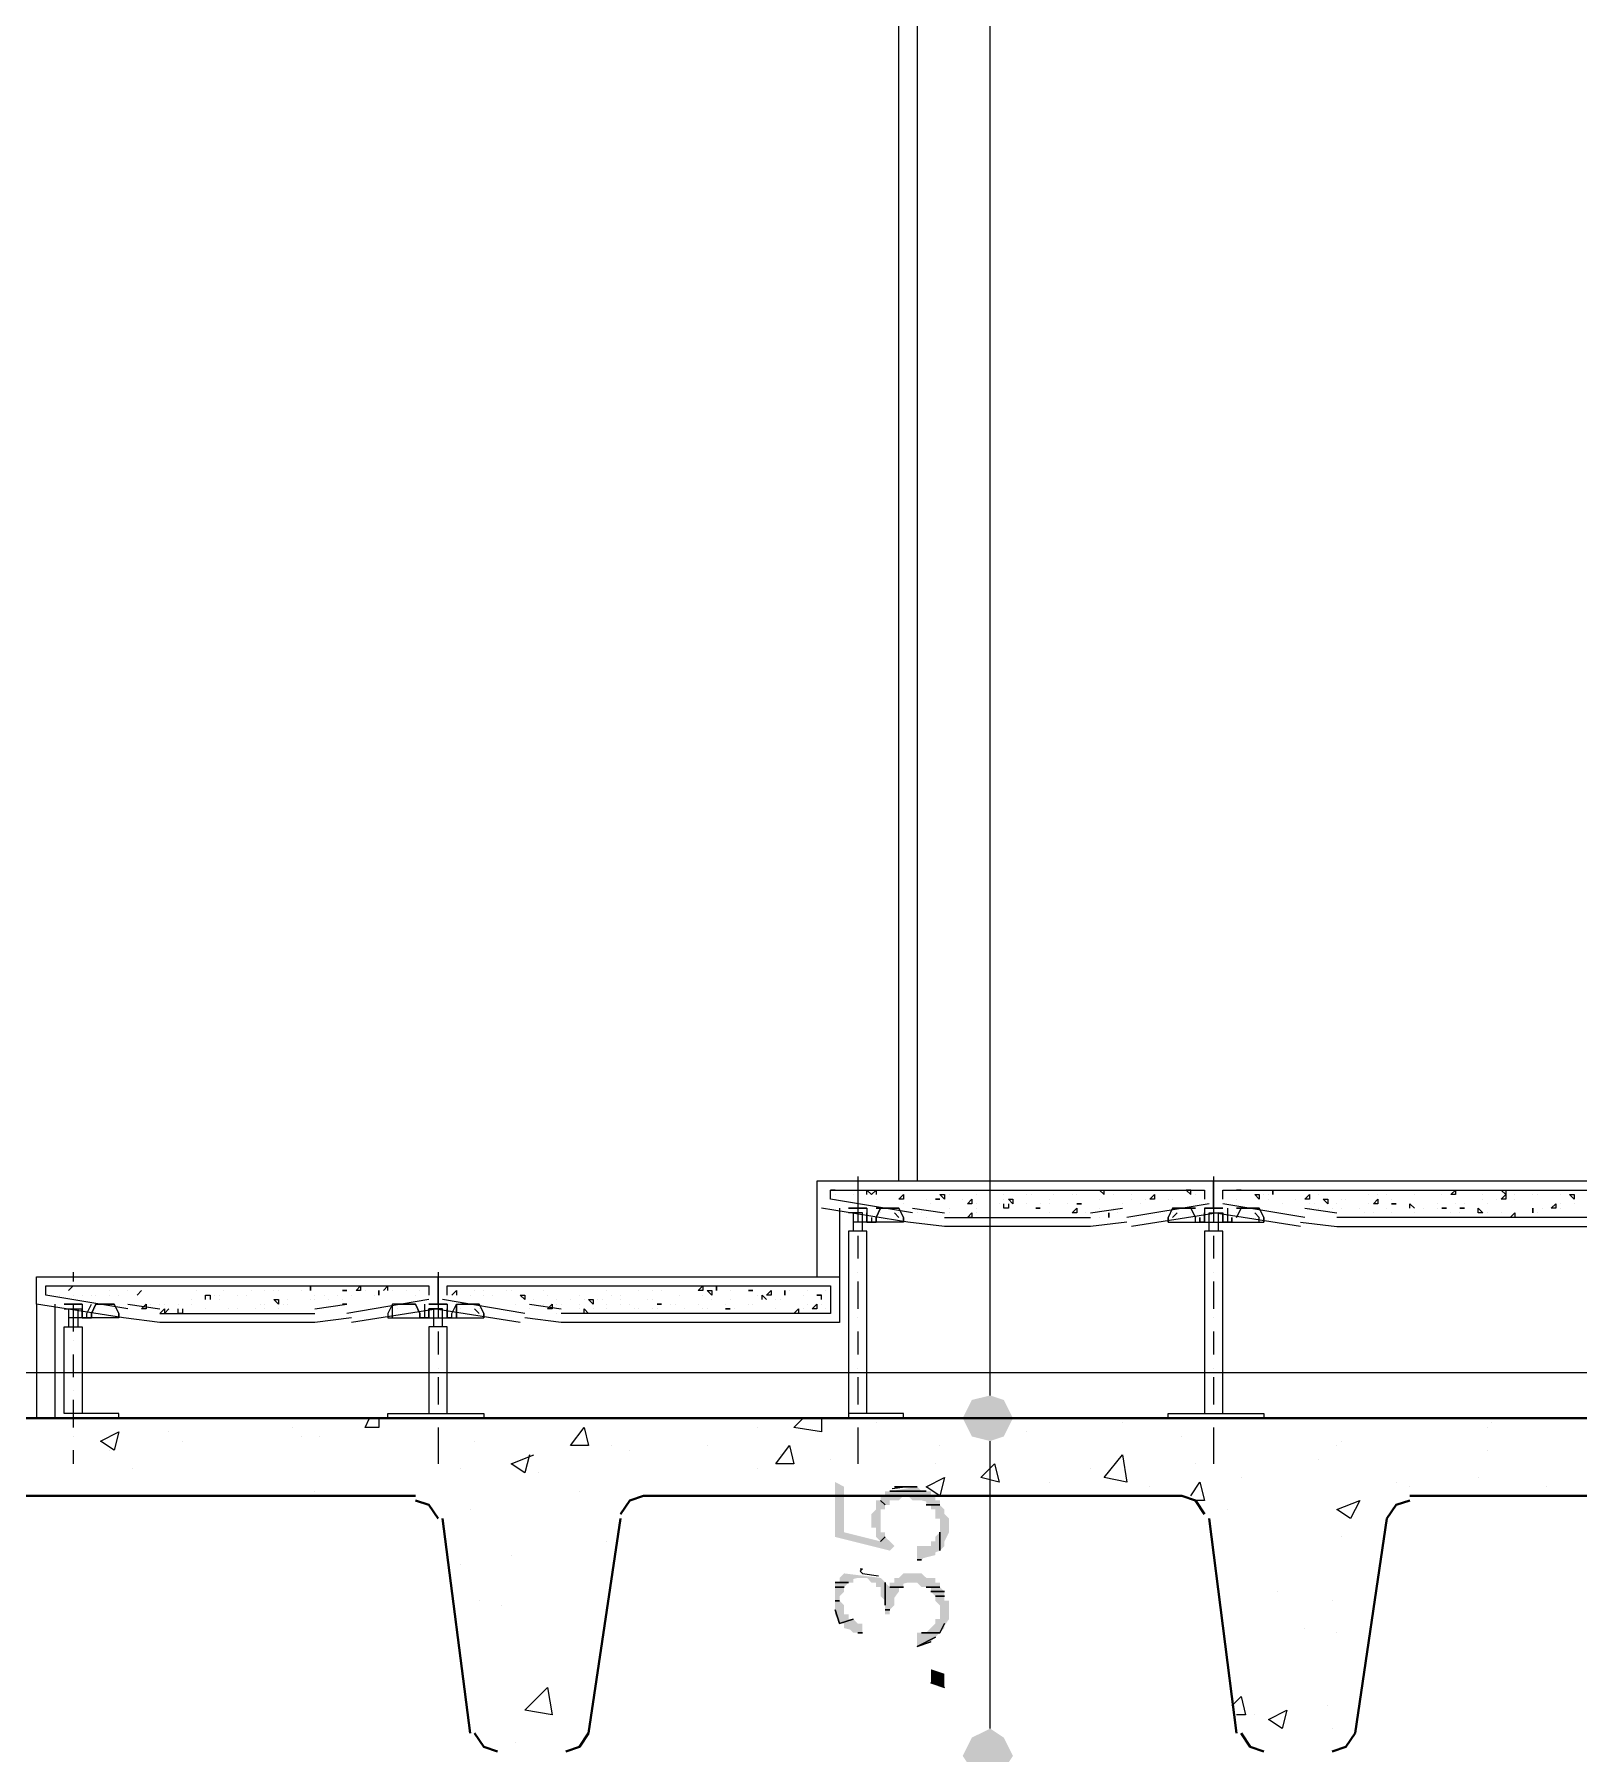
# Model space of a CAD drawing. Header units: millimetres. Extents: x 182 to 575, y -105 to 95.
# Drawn here: x 283.925 to 285.537, y 69.309 to 71.103 of the extents above; entities that cross this region are included whole.
import ezdxf

# ---------------------------------------------------------------- set-up
doc = ezdxf.new("R2010")
doc.units = ezdxf.units.MM
doc.header["$MEASUREMENT"] = 0
doc.layers.add('PDF_Geometry', color=7, linetype='Continuous')
doc.layers.add('PDF_Solid Fills', color=7, linetype='Continuous')

msp = doc.modelspace()

# ---------------------------------------------------------------- hatches: boundary and pattern name
at = {"layer": 'PDF_Solid Fills', "transparency": 33554559}
for points in [[(284.904, 69.6396), (284.9231, 69.6348), (284.9373, 69.6396), (284.9469, 69.6586), (284.9373, 69.6777), (284.9231, 69.6824), (284.904, 69.6777), (284.8945, 69.6586)], [(284.8564, 69.5717), (284.8564, 69.5681), (284.8612, 69.5681), (284.8612, 69.5634), (284.8659, 69.5634), (284.8659, 69.5539), (284.8707, 69.5539), (284.8707, 69.5396), (284.8659, 69.5348), (284.8659, 69.5301), (284.8612, 69.5301), (284.8612, 69.5253), (284.8469, 69.5253), (284.8469, 69.511), (284.8516, 69.511), (284.8532, 69.5126), (284.8659, 69.5158), (284.8659, 69.5186), (284.8707, 69.5205), (284.8754, 69.5253), (284.8754, 69.5301), (284.8802, 69.5396), (284.8802, 69.5539), (284.8754, 69.5586), (284.8754, 69.5634), (284.8707, 69.5681), (284.8707, 69.5729), (284.8659, 69.5729), (284.8659, 69.5777), (284.8612, 69.5777), (284.8612, 69.5824), (284.8516, 69.5824), (284.8469, 69.5872), (284.8183, 69.5824), (284.8135, 69.5824), (284.8135, 69.5777), (284.8088, 69.5777), (284.8088, 69.5729), (284.804, 69.5729), (284.804, 69.5634), (284.7992, 69.5586), (284.7992, 69.5443), (284.804, 69.5443), (284.804, 69.5348), (284.8088, 69.5301), (284.7707, 69.5396), (284.7707, 69.5872), (284.7612, 69.592), (284.7612, 69.5348), (284.8183, 69.5205), (284.8231, 69.5253), (284.8183, 69.5301), (284.8135, 69.5348), (284.8135, 69.5396), (284.8088, 69.5396), (284.8088, 69.5634), (284.8135, 69.5634), (284.8135, 69.5681), (284.8183, 69.5681), (284.8183, 69.5729), (284.8278, 69.5729), (284.8326, 69.5777), (284.8373, 69.5777), (284.8421, 69.5729), (284.8516, 69.5729)], [(284.7897, 69.4348), (284.7897, 69.4443), (284.785, 69.4443), (284.7802, 69.4491), (284.7754, 69.4491), (284.7754, 69.4539), (284.7707, 69.4539), (284.7707, 69.4634), (284.7659, 69.4682), (284.7659, 69.4729), (284.7707, 69.4777), (284.7707, 69.4824), (284.7754, 69.4872), (284.7802, 69.4872), (284.7802, 69.4908), (284.785, 69.492), (284.7945, 69.492), (284.7992, 69.4872), (284.804, 69.4872), (284.804, 69.4824), (284.8088, 69.4824), (284.8088, 69.4729), (284.8135, 69.4682), (284.8135, 69.4539), (284.8183, 69.4539), (284.8183, 69.4586), (284.8231, 69.4634), (284.8231, 69.4713), (284.8278, 69.4777), (284.8278, 69.4824), (284.8326, 69.4824), (284.8326, 69.486), (284.8373, 69.4872), (284.8469, 69.4872), (284.8516, 69.4824), (284.8612, 69.4824), (284.8612, 69.4777), (284.8659, 69.4729), (284.8659, 69.4682), (284.8707, 69.4634), (284.8707, 69.4491), (284.8659, 69.4491), (284.8659, 69.4443), (284.8612, 69.4396), (284.8564, 69.4348), (284.8469, 69.4348), (284.8469, 69.4205), (284.8612, 69.4253), (284.8754, 69.4396), (284.8754, 69.442), (284.8802, 69.4491), (284.8802, 69.4682), (284.8754, 69.4682), (284.8754, 69.4777), (284.8707, 69.4824), (284.8707, 69.4872), (284.8659, 69.4872), (284.8659, 69.492), (284.8564, 69.492), (284.8516, 69.4967), (284.8326, 69.4967), (284.8278, 69.492), (284.8231, 69.492), (284.8231, 69.4872), (284.8183, 69.4872), (284.8183, 69.4824), (284.8135, 69.4872), (284.8088, 69.492), (284.7707, 69.4967), (284.7659, 69.492), (284.7659, 69.4872), (284.7612, 69.4872), (284.7612, 69.4539), (284.7659, 69.4443), (284.7707, 69.4443), (284.7707, 69.4396), (284.777, 69.438), (284.7802, 69.4348)], [(284.8612, 69.3824), (284.8754, 69.3777), (284.8754, 69.392), (284.8612, 69.3967)], [(284.904, 69.292), (284.9231, 69.2824), (284.9373, 69.292), (284.9469, 69.3062), (284.9373, 69.3253), (284.9231, 69.3348), (284.904, 69.3253), (284.8945, 69.3062)]]:
    msp.add_hatch(color=256, dxfattribs=at).paths.add_polyline_path(points)
h = msp.add_hatch(color=256, dxfattribs=at)
h.paths.add_polyline_path([(284.7992, 69.5586), (284.7992, 69.5491), (284.7992, 69.5586)], flags=0)
h.paths.add_polyline_path([(284.804, 69.5681), (284.804, 69.5396), (284.804, 69.5681)], flags=0)
h.paths.add_polyline_path([(284.804, 69.5348), (284.804, 69.5729), (284.804, 69.5348)], flags=0)

# ---------------------------------------------------------------- linework, layer by layer
at = {"layer": 'PDF_Geometry', "lineweight": 13}
for points in [[(284.9231, 69.6824), (284.9231, 69.7062), (284.9231, 73.3062), (284.9231, 73.3348)], [(284.785, 69.911), (284.785, 69.8729)], [(285.1564, 69.911), (285.1564, 69.8729)], [(284.7564, 69.892), (284.7564, 69.892)], [(284.7612, 69.8967), (284.7612, 69.8967)], [(284.7612, 69.892), (284.7612, 69.892)], [(284.7612, 69.8872), (284.7612, 69.8872)], [(284.7802, 69.892), (284.7802, 69.892)], [(284.7802, 69.892), (284.7802, 69.892)], [(284.7897, 69.8967), (284.7897, 69.8967)], [(284.7945, 69.892), (284.7945, 69.8967), (284.7992, 69.892), (284.804, 69.8967), (284.804, 69.892)], [(284.7945, 69.892), (284.7945, 69.892)], [(284.7992, 69.892), (284.7992, 69.892)], [(284.804, 69.8967), (284.804, 69.8967)], [(284.804, 69.8872), (284.804, 69.8872)], [(284.8135, 69.8967), (284.8135, 69.8967)], [(284.8231, 69.8967), (284.8231, 69.8967)], [(284.8326, 69.892), (284.8326, 69.892)], [(284.8564, 69.8872), (284.8564, 69.8872)], [(284.8612, 69.8967), (284.8612, 69.8967)], [(284.8659, 69.8872), (284.8659, 69.8872)], [(284.8754, 69.8872), (284.8754, 69.8872)], [(284.8802, 69.8967), (284.8802, 69.8967)], [(284.8802, 69.892), (284.8802, 69.892)], [(284.8945, 69.8872), (284.8945, 69.8872)], [(284.9088, 69.8967), (284.9088, 69.8967)], [(284.9088, 69.892), (284.9088, 69.892)], [(284.9231, 69.892), (284.9231, 69.892)], [(284.9326, 69.8967), (284.9326, 69.8967)], [(284.9373, 69.8967), (284.9373, 69.8967)], [(284.9373, 69.892), (284.9373, 69.892)], [(284.9373, 69.8872), (284.9373, 69.8872)], [(284.9564, 69.8967), (284.9564, 69.8967)], [(284.9612, 69.892), (284.9612, 69.892)], [(284.9659, 69.892), (284.9659, 69.892)], [(284.985, 69.8872), (284.985, 69.8872)], [(284.9897, 69.892), (284.9897, 69.892)], [(284.9945, 69.8967), (284.9945, 69.8967)], [(285.0088, 69.892), (285.0088, 69.892)], [(285.0135, 69.892), (285.0135, 69.892)], [(285.0373, 69.8967), (285.0373, 69.8967)], [(285.0373, 69.8967), (285.0421, 69.892), (285.0421, 69.8967)], [(285.0373, 69.8967), (285.0373, 69.8967)], [(285.0373, 69.8872), (285.0373, 69.8872)], [(285.0421, 69.892), (285.0421, 69.892)], [(285.0516, 69.892), (285.0516, 69.892)], [(285.0564, 69.8967), (285.0612, 69.8967)], [(285.0612, 69.8967), (285.0612, 69.8967)], [(285.0707, 69.892), (285.0707, 69.892)], [(285.0707, 69.8872), (285.0707, 69.8872)], [(285.085, 69.8872), (285.085, 69.8872)], [(285.0945, 69.8872), (285.0945, 69.8872)], [(285.0993, 69.8967), (285.0993, 69.8967)], [(285.1088, 69.8872), (285.1088, 69.8872)], [(285.1135, 69.8872), (285.1135, 69.8872)], [(285.1373, 69.892), (285.1373, 69.892)], [(285.1373, 69.892), (285.1373, 69.892)], [(285.1469, 69.8967), (285.1469, 69.8967)], [(285.1802, 69.8872), (285.1802, 69.8872)], [(285.185, 69.8967), (285.185, 69.8967)], [(285.2088, 69.892), (285.2088, 69.892)], [(285.2135, 69.892), (285.2135, 69.892)], [(285.2135, 69.8872), (285.2135, 69.8872)], [(285.2183, 69.892), (285.2183, 69.892)], [(285.2278, 69.8967), (285.2278, 69.8967)], [(285.2373, 69.8967), (285.2373, 69.8967)], [(285.2421, 69.8967), (285.2421, 69.8967)], [(285.2421, 69.8872), (285.2421, 69.8872)], [(285.2659, 69.892), (285.2659, 69.892)], [(285.2897, 69.8967), (285.2897, 69.8967)], [(285.2897, 69.8872), (285.2897, 69.8872)], [(285.2897, 69.8872), (285.2897, 69.8872)], [(285.2897, 69.8872), (285.2897, 69.8872)], [(285.2945, 69.8872), (285.2945, 69.8872)], [(285.3183, 69.892), (285.3183, 69.892)], [(285.3278, 69.8967), (285.3278, 69.8967)], [(285.3278, 69.892), (285.3278, 69.892)], [(285.3373, 69.892), (285.3373, 69.892)], [(285.3421, 69.8872), (285.3421, 69.8872)], [(285.3469, 69.8967), (285.3469, 69.8967)], [(285.3564, 69.8967), (285.3564, 69.8967)], [(285.3564, 69.8967), (285.3564, 69.8967)], [(285.3659, 69.892), (285.3659, 69.892)], [(285.385, 69.8967), (285.3897, 69.8967)], [(285.385, 69.8967), (285.385, 69.8967)], [(285.3897, 69.8967), (285.3897, 69.8967)], [(285.3945, 69.892), (285.3945, 69.892)], [(285.4088, 69.892), (285.4088, 69.892)], [(285.4183, 69.8967), (285.4183, 69.8967)], [(285.4373, 69.892), (285.4373, 69.892)], [(285.4373, 69.8872), (285.4373, 69.8872)], [(285.4516, 69.8872), (285.4516, 69.8872)], [(285.4612, 69.892), (285.4612, 69.892)], [(285.4612, 69.8872), (285.4612, 69.8872)], [(285.4707, 69.892), (285.4707, 69.892)], [(285.4707, 69.8872), (285.4707, 69.8872)], [(285.4802, 69.8967), (285.4802, 69.8967)], [(285.4897, 69.892), (285.4897, 69.892)], [(285.4897, 69.892), (285.4897, 69.892)], [(285.4945, 69.892), (285.4945, 69.892)], [(285.504, 69.8967), (285.504, 69.8967)], [(285.504, 69.8967), (285.504, 69.8967)], [(285.5135, 69.8967), (285.5135, 69.8967)], [(285.5183, 69.8967), (285.5183, 69.8967)], [(285.5183, 69.8967), (285.5183, 69.8967)], [(285.5183, 69.892), (285.5183, 69.892)], [(285.5326, 69.8967), (285.5326, 69.8967)], [(284.8278, 69.8777), (284.8278, 69.8777)], [(284.8326, 69.8824), (284.8326, 69.8824)], [(284.8469, 69.8729), (284.8469, 69.8729)], [(284.8516, 69.8729), (284.8516, 69.8729)], [(284.8564, 69.8682), (284.8564, 69.8682)], [(284.8612, 69.8824), (284.8612, 69.8824)], [(284.8707, 69.8729), (284.8707, 69.8729)], [(284.8802, 69.8777), (284.8802, 69.8777)], [(284.8802, 69.8729), (284.8802, 69.8729)], [(284.8993, 69.8682), (284.8993, 69.8682)], [(284.9088, 69.8824), (284.9088, 69.8824)], [(284.9088, 69.8777), (284.9088, 69.8777)], [(284.9088, 69.8729), (284.9088, 69.8729)], [(284.9231, 69.8729), (284.9231, 69.8729)], [(284.9231, 69.8682), (284.9231, 69.8682)], [(284.9326, 69.8824), (284.9326, 69.8824)], [(284.9421, 69.8824), (284.9421, 69.8777), (284.9373, 69.8777), (284.9373, 69.8824)], [(284.9421, 69.8777), (284.9421, 69.8777)], [(284.9612, 69.8824), (284.9612, 69.8824)], [(284.9754, 69.8824), (284.9754, 69.8824)], [(284.9754, 69.8777), (284.9754, 69.8777)], [(284.985, 69.8824), (284.985, 69.8824)], [(284.985, 69.8729), (284.985, 69.8729)], [(284.9945, 69.8682), (284.9945, 69.8682)], [(285.004, 69.8824), (285.004, 69.8824)], [(285.0088, 69.8729), (285.0088, 69.8729)], [(285.0183, 69.8824), (285.0183, 69.8824)], [(285.0231, 69.8729), (285.0231, 69.8729)], [(285.0231, 69.8682), (285.0231, 69.8682)], [(285.0373, 69.8777), (285.0373, 69.8777)], [(285.0373, 69.8682), (285.0373, 69.8682)], [(285.0469, 69.8682), (285.0469, 69.8682)], [(285.0516, 69.8777), (285.0516, 69.8777)], [(285.0564, 69.8729), (285.0564, 69.8729)], [(285.0612, 69.8824), (285.0612, 69.8824)], [(285.0802, 69.8824), (285.0802, 69.8824)], [(285.2278, 69.8824), (285.2278, 69.8824)], [(285.2564, 69.8824), (285.2564, 69.8824)], [(285.2564, 69.8777), (285.2564, 69.8777)], [(285.2612, 69.8824), (285.2612, 69.8824)], [(285.2659, 69.8777), (285.2659, 69.8777)], [(285.2754, 69.8824), (285.2754, 69.8824)], [(285.2802, 69.8777), (285.2802, 69.8777)], [(285.285, 69.8824), (285.285, 69.8824)], [(285.2897, 69.8777), (285.2897, 69.8777)], [(285.3088, 69.8777), (285.3088, 69.8777)], [(285.3135, 69.8729), (285.3135, 69.8729)], [(285.3183, 69.8824), (285.3183, 69.8824)], [(285.3231, 69.8729), (285.3231, 69.8729)], [(285.3373, 69.8777), (285.3373, 69.8777)], [(285.3421, 69.8729), (285.3421, 69.8729)], [(285.3421, 69.8682), (285.3421, 69.8682)], [(285.3469, 69.8824), (285.3469, 69.8824)], [(285.3612, 69.8777), (285.3612, 69.8824), (285.3659, 69.8777)], [(285.3612, 69.8777), (285.3612, 69.8777)], [(285.3612, 69.8777), (285.3612, 69.8777)], [(285.3659, 69.8729), (285.3659, 69.8729)], [(285.3707, 69.8682), (285.3707, 69.8682)], [(285.3754, 69.8777), (285.3754, 69.8777)], [(285.3897, 69.8824), (285.3897, 69.8824)], [(285.3897, 69.8777), (285.3897, 69.8777)], [(285.3945, 69.8777), (285.3945, 69.8777)], [(285.3993, 69.8777), (285.3993, 69.8777)], [(285.404, 69.8729), (285.404, 69.8729)], [(285.4088, 69.8824), (285.4088, 69.8824)], [(285.4135, 69.8729), (285.4135, 69.8729)], [(285.4183, 69.8824), (285.4183, 69.8824)], [(285.4183, 69.8777), (285.4183, 69.8777)], [(285.4326, 69.8777), (285.4326, 69.8777)], [(285.4373, 69.8682), (285.4373, 69.8682)], [(285.4421, 69.8824), (285.4421, 69.8824)], [(285.4421, 69.8729), (285.4421, 69.8729)], [(285.4421, 69.8682), (285.4421, 69.8682)], [(285.4564, 69.8729), (285.4564, 69.8729)], [(285.4707, 69.8729), (285.4707, 69.8729)], [(285.4707, 69.8729), (285.4707, 69.8729)], [(285.4707, 69.8729), (285.4707, 69.8729)], [(285.4897, 69.8777), (285.4897, 69.8777)], [(285.4897, 69.8729), (285.4897, 69.8729)], [(285.4945, 69.8729), (285.4945, 69.8729)], [(285.4945, 69.8729), (285.4945, 69.8729)], [(285.4993, 69.8777), (285.4993, 69.8777)], [(285.4993, 69.8777), (285.4993, 69.8777)], [(285.504, 69.8682), (285.504, 69.8682)], [(285.5088, 69.8682), (285.5088, 69.8682)], [(285.5183, 69.8824), (285.5183, 69.8824)], [(285.5183, 69.8777), (285.5183, 69.8777)], [(285.5231, 69.8682), (285.5231, 69.8682)], [(285.5326, 69.8824), (285.5326, 69.8824)], [(284.785, 69.8634), (284.785, 69.8634)], [(284.785, 69.8491), (284.785, 69.8253)], [(285.1564, 69.8634), (285.1564, 69.8634)], [(285.1564, 69.8491), (285.1564, 69.8253)], [(283.9612, 69.7967), (283.9612, 69.7967)], [(283.9659, 69.811), (283.9659, 69.8015)], [(284.0135, 69.7967), (284.0135, 69.7967)], [(284.0326, 69.7967), (284.0326, 69.7967)], [(284.0421, 69.7967), (284.0421, 69.7967)], [(284.0564, 69.7967), (284.0564, 69.7967)], [(284.0612, 69.7967), (284.0612, 69.7967)], [(284.0659, 69.7967), (284.0659, 69.7967)], [(284.0707, 69.7967), (284.0707, 69.7967)], [(284.1659, 69.7967), (284.1659, 69.7967)], [(284.1754, 69.7967), (284.1754, 69.7967)], [(284.1754, 69.7967), (284.1802, 69.7967)], [(284.1802, 69.7967), (284.1802, 69.7967)], [(284.1897, 69.7967), (284.1897, 69.7967)], [(284.1945, 69.7967), (284.1945, 69.7967)], [(284.1993, 69.7967), (284.1993, 69.7967)], [(284.2088, 69.7967), (284.2088, 69.7967)], [(284.2135, 69.7967), (284.2135, 69.7967)], [(284.2183, 69.7967), (284.2183, 69.7967)], [(284.2183, 69.7967), (284.2183, 69.7967)], [(284.2183, 69.7967), (284.2231, 69.7967)], [(284.2183, 69.7967), (284.2183, 69.7967)], [(284.2754, 69.7967), (284.2754, 69.7967)], [(284.2945, 69.792), (284.2945, 69.7967), (284.2897, 69.792)], [(284.3183, 69.7967), (284.3183, 69.7967)], [(284.3469, 69.811), (284.3469, 69.7729)], [(284.4135, 69.7967), (284.4135, 69.7967)], [(284.4469, 69.7967), (284.4469, 69.7967)], [(284.4707, 69.7967), (284.4707, 69.7967)], [(284.5469, 69.7967), (284.5469, 69.7967)], [(284.5469, 69.7967), (284.5516, 69.7967)], [(284.5469, 69.7967), (284.5469, 69.7967)], [(284.5516, 69.7967), (284.5516, 69.7967)], [(284.5802, 69.7967), (284.5802, 69.7967)], [(284.5802, 69.7967), (284.5802, 69.7967)], [(284.5993, 69.7967), (284.5993, 69.7967)], [(284.5993, 69.7967), (284.604, 69.7967)], [(284.5993, 69.7967), (284.5993, 69.7967)], [(284.604, 69.7967), (284.604, 69.7967)], [(284.6373, 69.7967), (284.6373, 69.7967)], [(284.6564, 69.7967), (284.6564, 69.7967)], [(284.6754, 69.7967), (284.6754, 69.7967)], [(284.7469, 69.7967), (284.7469, 69.7967)], [(284.785, 69.811), (284.785, 69.811)], [(284.785, 69.8015), (284.785, 69.7729)], [(285.1564, 69.811), (285.1564, 69.811)], [(285.1564, 69.8015), (285.1564, 69.7729)], [(283.9516, 69.7872), (283.9516, 69.7872)], [(283.9516, 69.7872), (283.9516, 69.7872)], [(283.9659, 69.7872), (283.9659, 69.7872)], [(283.9659, 69.7777), (283.9659, 69.7491)], [(283.9754, 69.7872), (283.9754, 69.7872)], [(283.985, 69.7872), (283.985, 69.7872)], [(283.9897, 69.7872), (283.9897, 69.7872)], [(284.004, 69.792), (284.004, 69.792)], [(284.004, 69.7872), (284.004, 69.7872)], [(284.004, 69.7777), (284.004, 69.7777)], [(284.0088, 69.7777), (284.0088, 69.7777)], [(284.0135, 69.7872), (284.0135, 69.7872)], [(284.0231, 69.792), (284.0231, 69.792)], [(284.0231, 69.7777), (284.0231, 69.7777)], [(284.0326, 69.7872), (284.0326, 69.7872)], [(284.0373, 69.792), (284.0373, 69.792)], [(284.0421, 69.7777), (284.0421, 69.7777)], [(284.0469, 69.7777), (284.0469, 69.7777)], [(284.0564, 69.7777), (284.0564, 69.7777)], [(284.0612, 69.7777), (284.0612, 69.7777)], [(284.0754, 69.7777), (284.0754, 69.7777)], [(284.0754, 69.7777), (284.0754, 69.7777)], [(284.0897, 69.7824), (284.0897, 69.7824)], [(284.0897, 69.7777), (284.0897, 69.7777)], [(284.0945, 69.792), (284.0945, 69.792)], [(284.104, 69.7824), (284.104, 69.7872), (284.1088, 69.7872), (284.1088, 69.7824)], [(284.104, 69.7824), (284.104, 69.7824)], [(284.1135, 69.7872), (284.1135, 69.7872)], [(284.1183, 69.7872), (284.1183, 69.7872)], [(284.1183, 69.7824), (284.1183, 69.7824)], [(284.1231, 69.792), (284.1231, 69.792)], [(284.1373, 69.7872), (284.1373, 69.7872)], [(284.1373, 69.7872), (284.1373, 69.7872)], [(284.1469, 69.7872), (284.1469, 69.7872)], [(284.1516, 69.792), (284.1516, 69.792)], [(284.1612, 69.7777), (284.1612, 69.7777)], [(284.1659, 69.792), (284.1659, 69.792)], [(284.1659, 69.792), (284.1659, 69.792)], [(284.1659, 69.7777), (284.1659, 69.7777)], [(284.1754, 69.792), (284.1754, 69.792)], [(284.1754, 69.792), (284.1754, 69.792)], [(284.1802, 69.792), (284.1802, 69.792)], [(284.185, 69.7777), (284.185, 69.7777)], [(284.1897, 69.7824), (284.1897, 69.7824)], [(284.1897, 69.7777), (284.1897, 69.7777)], [(284.204, 69.792), (284.204, 69.792)], [(284.2135, 69.7824), (284.2135, 69.7824)], [(284.2183, 69.7872), (284.2183, 69.7872)], [(284.2183, 69.7824), (284.2183, 69.7824)], [(284.2278, 69.7872), (284.2278, 69.7872)], [(284.2326, 69.7824), (284.2326, 69.7824)], [(284.2421, 69.7872), (284.2421, 69.7872)], [(284.2469, 69.792), (284.2469, 69.792)], [(284.2469, 69.792), (284.2469, 69.792)], [(284.2469, 69.7824), (284.2469, 69.7824)], [(284.2516, 69.792), (284.2516, 69.792)], [(284.2516, 69.7777), (284.2516, 69.7777)], [(284.2564, 69.7872), (284.2564, 69.7872)], [(284.2659, 69.792), (284.2659, 69.792)], [(284.2707, 69.792), (284.2707, 69.792)], [(284.2802, 69.7872), (284.2802, 69.7872)], [(284.285, 69.7872), (284.285, 69.7872)], [(284.285, 69.7872), (284.285, 69.7872)], [(284.2945, 69.792), (284.2945, 69.792)], [(284.2945, 69.792), (284.2945, 69.792)], [(284.2992, 69.792), (284.2992, 69.792)], [(284.3135, 69.792), (284.3135, 69.792)], [(284.3231, 69.7872), (284.3231, 69.7872)], [(284.3231, 69.7872), (284.3231, 69.7872)], [(284.3278, 69.792), (284.3278, 69.792)], [(284.3612, 69.7872), (284.3659, 69.792), (284.3659, 69.7872)], [(284.3612, 69.7872), (284.3612, 69.7872)], [(284.3802, 69.7872), (284.3802, 69.7872)], [(284.385, 69.792), (284.385, 69.792)], [(284.3945, 69.792), (284.3945, 69.792)], [(284.3945, 69.7872), (284.3945, 69.7872)], [(284.404, 69.7872), (284.404, 69.7872)], [(284.404, 69.7872), (284.404, 69.7872)], [(284.4183, 69.792), (284.4183, 69.792)], [(284.4231, 69.792), (284.4231, 69.792)], [(284.4278, 69.7777), (284.4278, 69.7777)], [(284.4278, 69.7777), (284.4278, 69.7777)], [(284.4326, 69.7872), (284.4326, 69.7872)], [(284.4421, 69.7777), (284.4421, 69.7777)], [(284.4469, 69.7824), (284.4469, 69.7824)], [(284.4564, 69.792), (284.4564, 69.792)], [(284.4564, 69.7777), (284.4564, 69.7777)], [(284.4612, 69.7872), (284.4612, 69.7872)], [(284.4707, 69.7824), (284.4707, 69.7824)], [(284.4707, 69.7777), (284.4707, 69.7777)], [(284.4707, 69.7777), (284.4707, 69.7777)], [(284.4754, 69.7777), (284.4754, 69.7777)], [(284.485, 69.7824), (284.485, 69.7824)], [(284.4945, 69.7872), (284.4945, 69.7872)], [(284.4945, 69.7777), (284.4945, 69.7777)], [(284.4993, 69.7824), (284.4993, 69.7824)], [(284.5088, 69.7824), (284.5088, 69.7824)], [(284.5135, 69.7824), (284.5135, 69.7824)], [(284.5183, 69.7824), (284.5183, 69.7824)], [(284.5231, 69.792), (284.5231, 69.792)], [(284.5231, 69.7777), (284.5231, 69.7777)], [(284.5278, 69.7872), (284.5278, 69.7872)], [(284.5373, 69.7872), (284.5373, 69.7872)], [(284.5373, 69.7824), (284.5373, 69.7824)], [(284.5373, 69.7777), (284.5373, 69.7777)], [(284.5469, 69.7777), (284.5469, 69.7777)], [(284.5564, 69.792), (284.5564, 69.792)], [(284.5659, 69.7824), (284.5659, 69.7824)], [(284.5707, 69.792), (284.5707, 69.792)], [(284.5707, 69.7824), (284.5707, 69.7824)], [(284.5707, 69.7824), (284.5707, 69.7824)], [(284.5802, 69.792), (284.5802, 69.792)], [(284.5802, 69.7777), (284.5802, 69.7777)], [(284.5897, 69.7777), (284.5897, 69.7777)], [(284.5945, 69.7777), (284.5945, 69.7777)], [(284.5993, 69.7872), (284.5993, 69.7872)], [(284.5993, 69.7872), (284.5993, 69.7872)], [(284.6183, 69.7777), (284.6183, 69.7777)], [(284.6183, 69.7777), (284.6183, 69.7777)], [(284.6231, 69.7872), (284.6231, 69.7872)], [(284.6278, 69.792), (284.6278, 69.792)], [(284.6326, 69.7824), (284.6326, 69.7824)], [(284.6469, 69.7777), (284.6469, 69.7777)], [(284.6469, 69.7777), (284.6469, 69.7777)], [(284.6516, 69.792), (284.6516, 69.792)], [(284.6516, 69.7824), (284.6516, 69.7824)], [(284.6707, 69.7777), (284.6707, 69.7777)], [(284.6754, 69.792), (284.6754, 69.792)], [(284.6754, 69.7777), (284.6754, 69.7777)], [(284.6754, 69.7777), (284.6754, 69.7777)], [(284.6802, 69.7872), (284.6802, 69.7872)], [(284.685, 69.7824), (284.685, 69.7872), (284.6897, 69.7824)], [(284.685, 69.7824), (284.685, 69.7824)], [(284.6945, 69.7872), (284.6945, 69.7872)], [(284.6993, 69.7824), (284.6993, 69.7824)], [(284.704, 69.7824), (284.704, 69.7824)], [(284.7088, 69.7872), (284.7088, 69.7872)], [(284.7135, 69.792), (284.7135, 69.792)], [(284.7278, 69.7872), (284.7278, 69.7872)], [(284.7326, 69.792), (284.7326, 69.792)], [(284.7326, 69.7777), (284.7326, 69.7777)], [(284.7469, 69.7824), (284.7469, 69.7872)], [(284.7469, 69.7777), (284.7469, 69.7777)], [(284.7516, 69.792), (284.7516, 69.792)], [(284.0373, 69.7729), (284.0373, 69.7729)], [(284.0564, 69.7681), (284.0612, 69.7729), (284.0612, 69.7681), (284.0659, 69.7729)], [(284.0612, 69.7729), (284.0612, 69.7729)], [(284.0612, 69.7681), (284.0612, 69.7681)], [(284.0659, 69.7681), (284.0659, 69.7681)], [(284.0802, 69.7729), (284.0802, 69.7681), (284.0754, 69.7681), (284.0754, 69.7729)], [(284.104, 69.7729), (284.104, 69.7729)], [(284.1135, 69.7681), (284.1135, 69.7681)], [(284.1135, 69.7681), (284.1135, 69.7681)], [(284.1135, 69.7681), (284.1135, 69.7681)], [(284.1231, 69.7681), (284.1231, 69.7681)], [(284.1278, 69.7729), (284.1278, 69.7729)], [(284.1326, 69.7681), (284.1326, 69.7681)], [(284.1373, 69.7729), (284.1373, 69.7729)], [(284.1564, 69.7729), (284.1564, 69.7729)], [(284.1564, 69.7729), (284.1564, 69.7729)], [(284.1659, 69.7729), (284.1659, 69.7729)], [(284.1802, 69.7729), (284.1802, 69.7729)], [(284.2088, 69.7681), (284.2088, 69.7681)], [(284.3469, 69.7634), (284.3469, 69.7634)], [(284.4421, 69.7729), (284.4421, 69.7729)], [(284.4707, 69.7681), (284.4707, 69.7681)], [(284.4945, 69.7729), (284.4945, 69.7729)], [(284.5088, 69.7729), (284.5088, 69.7729)], [(284.5231, 69.7729), (284.5231, 69.7729)], [(284.5373, 69.7681), (284.5373, 69.7681)], [(284.5373, 69.7681), (284.5373, 69.7681)], [(284.5516, 69.7729), (284.5516, 69.7729)], [(284.5564, 69.7729), (284.5564, 69.7729)], [(284.5707, 69.7729), (284.5707, 69.7729)], [(284.5754, 69.7729), (284.5754, 69.7729)], [(284.5993, 69.7681), (284.5993, 69.7681)], [(284.604, 69.7729), (284.604, 69.7729)], [(284.6183, 69.7681), (284.6183, 69.7681)], [(284.6231, 69.7729), (284.6231, 69.7729)], [(284.6278, 69.7729), (284.6278, 69.7729)], [(284.6469, 69.7729), (284.6469, 69.7729)], [(284.6516, 69.7729), (284.6516, 69.7729)], [(284.6564, 69.7729), (284.6564, 69.7729)], [(284.6707, 69.7681), (284.6707, 69.7681)], [(284.6802, 69.7681), (284.6802, 69.7681)], [(284.685, 69.7681), (284.685, 69.7681)], [(284.6993, 69.7729), (284.6993, 69.7729)], [(284.6993, 69.7729), (284.6993, 69.7729)], [(284.7088, 69.7681), (284.7088, 69.7681)], [(284.7231, 69.7681), (284.7231, 69.7681)], [(284.7278, 69.7729), (284.7278, 69.7729)], [(284.7516, 69.7729), (284.7516, 69.7729)], [(284.7516, 69.7729), (284.7516, 69.7729)], [(284.785, 69.7634), (284.785, 69.7634)], [(285.1564, 69.7634), (285.1564, 69.7634)], [(284.3469, 69.7491), (284.3469, 69.7253)], [(284.785, 69.7491), (284.785, 69.7253)], [(285.1564, 69.7491), (285.1564, 69.7253)], [(283.9659, 69.7396), (283.9659, 69.7396)], [(283.9659, 69.7253), (283.9659, 69.7015)], [(280.2993, 69.7062), (299.304, 69.7062)], [(284.0469, 69.7062), (284.2992, 69.7062)], [(284.3469, 69.711), (284.3469, 69.711)], [(284.4231, 69.7062), (284.6707, 69.7062)], [(284.785, 69.711), (284.785, 69.711)], [(284.7992, 69.7062), (285.0469, 69.7062)], [(285.1564, 69.711), (285.1564, 69.711)], [(285.1707, 69.7062), (285.4231, 69.7062)], [(283.9659, 69.6872), (283.9659, 69.6872)], [(284.3469, 69.7015), (284.3469, 69.6729)], [(284.785, 69.7015), (284.785, 69.6729)], [(285.1564, 69.7015), (285.1564, 69.6729)], [(283.9659, 69.6777), (283.9659, 69.6491)], [(284.3469, 69.6634), (284.3469, 69.6634)], [(284.785, 69.6634), (284.785, 69.6634)], [(285.1564, 69.6634), (285.1564, 69.6634)], [(283.9659, 69.6396), (283.9659, 69.6396)], [(284.3469, 69.6491), (284.3469, 69.611)], [(284.785, 69.6491), (284.785, 69.611)], [(284.9231, 69.3348), (284.9231, 69.3586), (284.9231, 69.6062), (284.9231, 69.6348)], [(285.1564, 69.6491), (285.1564, 69.611)], [(283.9659, 69.6253), (283.9659, 69.611)], [(284.8564, 69.5824), (284.8183, 69.5824), (284.8564, 69.5824)], [(284.835, 69.5872), (284.8326, 69.5872), (284.8373, 69.5872), (284.8207, 69.5848)], [(284.8469, 69.5872), (284.8231, 69.5872), (284.8469, 69.5872)], [(284.8278, 69.5872), (284.8421, 69.5872), (284.8278, 69.5872)], [(284.8088, 69.5777), (284.8659, 69.5777), (284.8088, 69.5777)], [(284.8135, 69.5681), (284.8088, 69.5729), (284.8135, 69.5681)], [(284.8707, 69.5681), (284.8564, 69.5681), (284.8707, 69.5681)], [(284.7873, 69.5015), (284.7897, 69.5015), (284.7897, 69.5015), (284.7873, 69.4991), (284.7897, 69.4967), (284.8064, 69.4943)], [(284.7754, 69.4872), (284.7612, 69.4872), (284.7754, 69.4872)], [(284.7612, 69.4824), (284.7707, 69.4824), (284.7612, 69.4824)], [(284.7707, 69.4824), (284.7612, 69.4824), (284.7707, 69.4824)], [(284.8135, 69.4634), (284.8135, 69.4872), (284.8135, 69.4634)], [(284.8754, 69.4777), (284.8612, 69.4777), (284.8754, 69.4777)], [(284.8612, 69.4777), (284.8754, 69.4777), (284.8612, 69.4777)], [(284.8659, 69.4729), (284.8754, 69.4729), (284.8659, 69.4729)], [(284.7612, 69.4682), (284.7659, 69.4682), (284.7612, 69.4682)], [(284.7659, 69.4682), (284.7612, 69.4682), (284.7659, 69.4682)], [(284.8183, 69.4586), (284.8135, 69.4586), (284.8183, 69.4586)], [(284.8707, 69.4348), (284.8516, 69.4348), (284.8707, 69.4348)], [(284.8754, 69.3777), (284.8612, 69.3824), (284.8754, 69.3777)]]:
    msp.add_lwpolyline(points, dxfattribs=at)
at = {"layer": 'PDF_Geometry', "lineweight": 20}
for points in [[(284.8278, 69.9062), (284.8278, 72.8586), (282.9564, 72.8586), (282.9564, 69.7062), (283.9278, 69.7062)], [(286.7897, 70.1062), (286.7897, 72.8586), (284.8469, 72.8586), (284.8469, 69.9062)], [(284.7754, 69.8777), (284.7945, 69.8777), (284.7754, 69.8777)], [(284.7897, 69.8539), (284.7897, 69.8729), (284.7754, 69.8729)], [(284.7802, 69.8729), (284.7802, 69.8539)], [(284.8326, 69.8682), (284.8326, 69.8634), (284.8326, 69.8682), (284.8326, 69.8634), (284.7802, 69.8634)], [(284.785, 69.8729), (284.785, 69.8634)], [(284.7897, 69.8729), (284.7897, 69.8729)], [(284.7945, 69.8777), (284.7945, 69.8634), (284.7945, 69.8729), (284.7945, 69.8634), (284.7992, 69.8634), (284.7945, 69.8634), (284.804, 69.8634)], [(284.7945, 69.8777), (284.7945, 69.8777)], [(284.7945, 69.8729), (284.7945, 69.8729)], [(284.7992, 69.8682), (284.7992, 69.8634)], [(284.8278, 69.8777), (284.8326, 69.8682), (284.8278, 69.8777), (284.804, 69.8777), (284.8278, 69.8777), (284.8088, 69.8777), (284.804, 69.8682), (284.804, 69.8634), (284.804, 69.8682)], [(284.804, 69.8682), (284.8088, 69.8777), (284.804, 69.8682)], [(284.804, 69.8777), (284.804, 69.8777)], [(284.8088, 69.8729), (284.8088, 69.8729)], [(284.8278, 69.8682), (284.8231, 69.8729)], [(284.8278, 69.8777), (284.8278, 69.8777)], [(284.8278, 69.8729), (284.8278, 69.8729)], [(285.1373, 69.8634), (285.1373, 69.8682), (285.1326, 69.8777), (285.1135, 69.8777), (285.1373, 69.8777), (285.1135, 69.8777), (285.1088, 69.8682), (285.1088, 69.8634), (285.2088, 69.8634)], [(285.1135, 69.8777), (285.1088, 69.8682)], [(285.1088, 69.8634), (285.1088, 69.8682), (285.1088, 69.8634)], [(285.1135, 69.8777), (285.1135, 69.8777)], [(285.1183, 69.8729), (285.1135, 69.8682)], [(285.1135, 69.8729), (285.1135, 69.8729)], [(285.1326, 69.8777), (285.1373, 69.8682), (285.1326, 69.8777)], [(285.1326, 69.8729), (285.1326, 69.8729)], [(285.1373, 69.8777), (285.1373, 69.8777)], [(285.1469, 69.8777), (285.1659, 69.8777), (285.1469, 69.8777), (285.1469, 69.8634), (285.1469, 69.8729), (285.1469, 69.8634), (285.1421, 69.8634), (285.1469, 69.8634), (285.1421, 69.8634), (285.1421, 69.8682), (285.1421, 69.8634)], [(285.1469, 69.8777), (285.1469, 69.8777)], [(285.1469, 69.8729), (285.1469, 69.8729)], [(285.1516, 69.8539), (285.1516, 69.8729), (285.1659, 69.8729), (285.1659, 69.8634), (285.1659, 69.8729)], [(285.1516, 69.8729), (285.1516, 69.8729)], [(285.1564, 69.8729), (285.1564, 69.8634)], [(285.1612, 69.8729), (285.1612, 69.8539)], [(285.1659, 69.8777), (285.1659, 69.8777)], [(285.1659, 69.8729), (285.1659, 69.8729)], [(285.1659, 69.8729), (285.1659, 69.8729)], [(285.1754, 69.8682), (285.1754, 69.8634), (285.1707, 69.8634), (285.1754, 69.8634), (285.1659, 69.8634)], [(285.1707, 69.8777), (285.1707, 69.8634)], [(285.1754, 69.8634), (285.1754, 69.8682), (285.1754, 69.8634)], [(285.185, 69.8777), (285.1802, 69.8682)], [(285.1992, 69.8777), (285.1802, 69.8777), (285.204, 69.8777), (285.2088, 69.8682), (285.204, 69.8777), (285.1802, 69.8777)], [(285.1802, 69.8682), (285.185, 69.8777), (285.1802, 69.8682)], [(285.1802, 69.8777), (285.1802, 69.8777)], [(285.1802, 69.8729), (285.1802, 69.8729)], [(285.204, 69.8634), (285.204, 69.8682), (285.1992, 69.8729)], [(285.1992, 69.8729), (285.1992, 69.8729)], [(285.204, 69.8777), (285.204, 69.8777)], [(285.2088, 69.8634), (285.2088, 69.8682), (285.2088, 69.8634)], [(284.7945, 69.6634), (284.7945, 69.8539), (284.7754, 69.8539), (284.7754, 69.6586), (284.8326, 69.6586), (284.7754, 69.6586), (284.8326, 69.6586), (284.8326, 69.6634), (284.7754, 69.6634)], [(284.7945, 69.8634), (284.7945, 69.8634)], [(284.7992, 69.8634), (284.7992, 69.8634)], [(284.804, 69.8634), (284.804, 69.8634)], [(284.8326, 69.8634), (284.8326, 69.8634)], [(285.1088, 69.8634), (285.1088, 69.8634)], [(285.1421, 69.8634), (285.1421, 69.8634)], [(285.1469, 69.8634), (285.1469, 69.8634)], [(285.1659, 69.6634), (285.1659, 69.8539), (285.1469, 69.8539), (285.1469, 69.6634)], [(285.1659, 69.8634), (285.1659, 69.8634)], [(285.1707, 69.8634), (285.1707, 69.8634)], [(285.1754, 69.8634), (285.1754, 69.8634)], [(285.2088, 69.8634), (285.2088, 69.8634)], [(283.9564, 69.7729), (283.9754, 69.7729), (283.9754, 69.7634), (283.9802, 69.7634), (283.9754, 69.7634), (283.985, 69.7634), (283.985, 69.7681), (283.9897, 69.7777), (283.985, 69.7681), (283.985, 69.7634)], [(283.9564, 69.7777), (283.9754, 69.7777), (283.9564, 69.7777)], [(283.9897, 69.7777), (284.0088, 69.7777), (284.0135, 69.7681), (284.0135, 69.7634), (284.0135, 69.7681), (284.0135, 69.7634), (283.9612, 69.7634)], [(283.9754, 69.7777), (283.9754, 69.7634), (283.9754, 69.7729)], [(283.9754, 69.7777), (283.9754, 69.7777)], [(283.9802, 69.7634), (283.9802, 69.7681), (283.985, 69.7777)], [(283.9897, 69.7777), (284.0088, 69.7777), (283.9897, 69.7777)], [(283.9897, 69.7777), (283.9897, 69.7777)], [(284.0135, 69.7681), (284.0088, 69.7777), (284.0135, 69.7681)], [(284.0088, 69.7777), (284.0088, 69.7777)], [(284.3373, 69.7634), (284.3278, 69.7634), (284.3326, 69.7634), (284.3278, 69.7634), (284.3278, 69.7681), (284.3231, 69.7777), (284.2992, 69.7777), (284.2945, 69.7681), (284.2945, 69.7634), (284.3945, 69.7634), (284.3945, 69.7681), (284.3945, 69.7634), (284.3945, 69.7681)], [(284.304, 69.7777), (284.3231, 69.7777), (284.2992, 69.7777), (284.2945, 69.7681), (284.2945, 69.7634)], [(284.2992, 69.7634), (284.2992, 69.7681), (284.2992, 69.7777)], [(284.2992, 69.7777), (284.2992, 69.7777)], [(284.3278, 69.7681), (284.3231, 69.7777), (284.3278, 69.7681)], [(284.3231, 69.7777), (284.3231, 69.7777)], [(284.3326, 69.7777), (284.3326, 69.7634)], [(284.3564, 69.7777), (284.3373, 69.7777), (284.3564, 69.7777), (284.3564, 69.7634), (284.3564, 69.7729), (284.3564, 69.7634), (284.3612, 69.7634), (284.3564, 69.7634), (284.3659, 69.7634)], [(284.3373, 69.7777), (284.3373, 69.7777)], [(284.3564, 69.7777), (284.3564, 69.7777)], [(284.3612, 69.7634), (284.3612, 69.7681), (284.3659, 69.7777), (284.3659, 69.7681), (284.3659, 69.7634), (284.3659, 69.7681), (284.3659, 69.7777), (284.3897, 69.7777), (284.3707, 69.7777), (284.3897, 69.7777), (284.3945, 69.7681), (284.3897, 69.7777)], [(284.3659, 69.7777), (284.3659, 69.7777)], [(284.3707, 69.7777), (284.3707, 69.7777)], [(284.3897, 69.7777), (284.3897, 69.7777)], [(283.9612, 69.7729), (283.9612, 69.7539)], [(283.9659, 69.7729), (283.9659, 69.7634)], [(283.9707, 69.7729), (283.9707, 69.7539)], [(283.9754, 69.7729), (283.9754, 69.7729)], [(283.9754, 69.7634), (283.9754, 69.7634)], [(283.9802, 69.7634), (283.9802, 69.7634)], [(283.985, 69.7634), (283.985, 69.7634)], [(283.9897, 69.7729), (283.9897, 69.7729)], [(284.0088, 69.7729), (284.0088, 69.7729)], [(284.0135, 69.7634), (284.0135, 69.7634)], [(284.2945, 69.7634), (284.2945, 69.7634)], [(284.304, 69.7729), (284.304, 69.7729)], [(284.3231, 69.7729), (284.3231, 69.7729)], [(284.3278, 69.7634), (284.3278, 69.7681), (284.3278, 69.7634)], [(284.3278, 69.7634), (284.3278, 69.7634)], [(284.3326, 69.7634), (284.3326, 69.7634)], [(284.3516, 69.7539), (284.3516, 69.7729), (284.3373, 69.7729), (284.3373, 69.7634), (284.3373, 69.7729)], [(284.3373, 69.7729), (284.3373, 69.7729)], [(284.3373, 69.7729), (284.3373, 69.7729)], [(284.3373, 69.7634), (284.3373, 69.7634)], [(284.3421, 69.7729), (284.3421, 69.7539)], [(284.3469, 69.7729), (284.3469, 69.7634)], [(284.3516, 69.7729), (284.3516, 69.7729)], [(284.3564, 69.7729), (284.3564, 69.7729)], [(284.3564, 69.7634), (284.3564, 69.7634)], [(284.3612, 69.7634), (284.3612, 69.7634)], [(284.3659, 69.7634), (284.3659, 69.7634)], [(284.3707, 69.7729), (284.3707, 69.7729)], [(284.3897, 69.7681), (284.385, 69.7729)], [(284.3897, 69.7729), (284.3897, 69.7729)], [(284.3945, 69.7634), (284.3945, 69.7634)], [(283.9564, 69.6586), (284.0135, 69.6586), (283.9564, 69.6586), (284.0135, 69.6586), (284.0135, 69.6634), (283.9564, 69.6634), (283.9564, 69.7539), (283.9754, 69.7539), (283.9754, 69.6634)], [(284.3564, 69.6634), (284.3564, 69.7539), (284.3373, 69.7539), (284.3373, 69.6634)], [(284.3945, 69.6586), (284.2945, 69.6586), (284.3945, 69.6586), (284.2945, 69.6586), (284.2945, 69.6634), (284.3945, 69.6634), (284.3945, 69.6586), (284.2945, 69.6586)], [(285.2088, 69.6586), (285.1088, 69.6586), (285.2088, 69.6586), (285.1088, 69.6586), (285.1088, 69.6634), (285.2088, 69.6634), (285.2088, 69.6586), (285.1088, 69.6586)]]:
    msp.add_lwpolyline(points, dxfattribs=at)
at = {"layer": 'PDF_Geometry', "lineweight": 25}
for points in [[(285.2469, 69.8634), (285.285, 69.8586), (285.5707, 69.8586), (285.5707, 69.9062), (285.1564, 69.9062), (285.1564, 69.8777), (285.1564, 69.9062), (284.7421, 69.9062), (284.7421, 69.8777), (284.7421, 69.8062)], [(284.8421, 69.8729), (284.7564, 69.8872), (284.7564, 69.8967), (285.1469, 69.8967), (285.1469, 69.8872)], [(285.1659, 69.8872), (285.1659, 69.8967), (285.5612, 69.8967), (285.5612, 69.8682), (285.285, 69.8682)], [(285.0659, 69.8634), (285.0278, 69.8586), (284.8754, 69.8586), (284.8373, 69.8634), (284.7469, 69.8777)], [(284.7659, 69.8777), (284.7659, 69.8062)], [(284.8421, 69.8777), (284.8754, 69.8729)], [(284.8754, 69.8682), (285.0278, 69.8682)], [(285.0278, 69.8729), (285.0612, 69.8777)], [(285.1516, 69.8824), (285.0659, 69.8682)], [(285.1612, 69.8729), (285.0707, 69.8586)], [(285.2469, 69.8586), (285.1564, 69.8729)], [(285.2516, 69.8682), (285.1659, 69.8824)], [(285.2516, 69.8777), (285.285, 69.8729)], [(285.2469, 69.8634), (285.2469, 69.8634)], [(284.2564, 69.7634), (284.2183, 69.7586), (284.0564, 69.7586), (284.0183, 69.7634), (283.9278, 69.7777), (283.9278, 69.8062), (284.3469, 69.8062), (284.3469, 69.7777), (284.3469, 69.8062), (284.7659, 69.8062), (284.7659, 69.7586), (284.4754, 69.7586), (284.4373, 69.7634)], [(284.0231, 69.7729), (283.9373, 69.7872), (283.9373, 69.7967), (284.3373, 69.7967), (284.3373, 69.7872)], [(284.3564, 69.7872), (284.3564, 69.7967), (284.7564, 69.7967), (284.7564, 69.7681), (284.4754, 69.7681)], [(283.9278, 69.7777), (283.9278, 69.6586)], [(283.9469, 69.7777), (283.9469, 69.6586)], [(284.0231, 69.7777), (284.0564, 69.7729)], [(284.2183, 69.7729), (284.2516, 69.7777)], [(284.3373, 69.7824), (284.2516, 69.7681)], [(284.4373, 69.7681), (284.3516, 69.7824)], [(284.4421, 69.7777), (284.4754, 69.7729)], [(284.0564, 69.7681), (284.2183, 69.7681)], [(284.3469, 69.7729), (284.2564, 69.7586)], [(284.4326, 69.7586), (284.3421, 69.7729)], [(284.4373, 69.7634), (284.4373, 69.7634)]]:
    msp.add_lwpolyline(points, dxfattribs=at)
at = {"layer": 'PDF_Geometry', "lineweight": 13}
for points in [[(284.7612, 69.8967), (284.7564, 69.8967)], [(284.8326, 69.892), (284.8326, 69.8872), (284.8278, 69.8872)], [(284.8659, 69.8872), (284.8707, 69.8872)], [(284.8754, 69.892), (284.8754, 69.8872), (284.8707, 69.892)], [(284.904, 69.8872), (284.904, 69.8824), (284.8993, 69.8824)], [(284.9469, 69.8872), (284.9469, 69.8824), (284.9421, 69.8872)], [(285.0945, 69.8872), (285.0897, 69.8872), (285.0945, 69.892)], [(285.1326, 69.8967), (285.1278, 69.8967), (285.1326, 69.892)], [(285.185, 69.8967), (285.1802, 69.8967)], [(285.204, 69.892), (285.204, 69.8872), (285.1992, 69.892)], [(285.2183, 69.8967), (285.2183, 69.892)], [(285.2564, 69.892), (285.2564, 69.8872), (285.2516, 69.8872)], [(285.2754, 69.8872), (285.2754, 69.8824), (285.2707, 69.8872)], [(285.3278, 69.8872), (285.3278, 69.8824), (285.3231, 69.8824)], [(285.4088, 69.892), (285.404, 69.892), (285.4088, 69.8967)], [(285.4612, 69.8967), (285.4612, 69.892), (285.4564, 69.8967)], [(285.4612, 69.8872), (285.4564, 69.8872), (285.4612, 69.892)], [(285.5326, 69.892), (285.5326, 69.8872), (285.5278, 69.892)], [(284.904, 69.8729), (284.904, 69.8682), (284.8993, 69.8682)], [(284.9754, 69.8777), (284.9707, 69.8777)], [(285.0135, 69.8777), (285.0135, 69.8729), (285.0088, 69.8729)], [(285.0183, 69.8824), (285.0135, 69.8824)], [(285.0469, 69.8729), (285.0469, 69.8682)], [(285.3469, 69.8824), (285.3421, 69.8824)], [(285.3993, 69.8777), (285.3945, 69.8777)], [(285.4183, 69.8777), (285.4135, 69.8777)], [(285.4326, 69.8777), (285.4373, 69.8729), (285.4326, 69.8729)], [(285.4707, 69.8729), (285.4707, 69.8682), (285.4659, 69.8682)], [(285.4897, 69.8777), (285.4897, 69.8729)], [(285.5135, 69.8777), (285.5088, 69.8777), (285.5135, 69.8824)], [(283.9659, 69.7967), (283.9612, 69.792)], [(284.2135, 69.7967), (284.2135, 69.792)], [(284.2612, 69.792), (284.2659, 69.7967), (284.2659, 69.792)], [(284.6231, 69.7967), (284.6231, 69.792), (284.6183, 69.792)], [(284.6373, 69.7967), (284.6373, 69.792)], [(284.0373, 69.792), (284.0326, 69.7872)], [(284.0421, 69.7777), (284.0421, 69.7729), (284.0373, 69.7729)], [(284.1802, 69.7824), (284.1802, 69.7777), (284.1754, 69.7824)], [(284.2516, 69.792), (284.2469, 69.792)], [(284.2516, 69.7777), (284.2469, 69.7777)], [(284.285, 69.792), (284.285, 69.7872)], [(284.4373, 69.7872), (284.4373, 69.7824), (284.4326, 69.7872)], [(284.4659, 69.7777), (284.4659, 69.7729), (284.4612, 69.7729)], [(284.5088, 69.7824), (284.5088, 69.7777), (284.504, 69.7824)], [(284.5802, 69.7777), (284.5754, 69.7777)], [(284.6326, 69.7872), (284.6278, 69.792), (284.6326, 69.792)], [(284.6754, 69.792), (284.6707, 69.792)], [(284.6945, 69.792), (284.6945, 69.7872), (284.6897, 69.7872)], [(284.7088, 69.792), (284.7088, 69.7872)], [(284.7421, 69.7729), (284.7373, 69.7729), (284.7421, 69.7777)], [(284.7469, 69.7872), (284.7421, 69.7872)], [(284.4993, 69.7729), (284.504, 69.7681), (284.4993, 69.7681)], [(284.6516, 69.7729), (284.6469, 69.7729)], [(284.7231, 69.7729), (284.7231, 69.7681), (284.7183, 69.7681)], [(284.8326, 69.6586), (285.1516, 69.6586)], [(284.8135, 69.5348), (284.8088, 69.5301), (284.8135, 69.5348)], [(284.8707, 69.5396), (284.8707, 69.5205), (284.8707, 69.5396)], [(284.8516, 69.511), (284.8469, 69.511), (284.8516, 69.511)], [(284.8278, 69.4824), (284.8183, 69.4824), (284.8278, 69.4824)], [(284.8183, 69.4824), (284.8326, 69.4824), (284.8183, 69.4824)], [(284.8707, 69.4824), (284.8564, 69.4824), (284.8707, 69.4824)], [(284.7612, 69.4586), (284.7659, 69.4443), (284.7612, 69.4586)], [(284.7802, 69.4491), (284.7659, 69.4443), (284.7802, 69.4491)], [(284.8754, 69.4443), (284.8707, 69.4348), (284.8754, 69.4443)], [(284.785, 69.4348), (284.7897, 69.4348), (284.785, 69.4348)], [(284.8659, 69.4301), (284.8469, 69.4205), (284.8659, 69.4301)], [(284.8612, 69.4253), (284.8469, 69.4205), (284.8612, 69.4253)]]:
    msp.add_lwpolyline(points, close=True, dxfattribs=at)
at = {"layer": 'PDF_Geometry', "lineweight": 40}
for points in [[(280.7231, 69.3062), (280.304, 69.3062), (280.304, 69.6586), (299.304, 69.6586), (299.304, 69.3062), (297.7659, 69.3062)], [(284.3231, 69.5777), (283.7516, 69.5777)], [(284.3469, 69.5539), (284.3373, 69.5681), (284.3231, 69.5729)], [(285.1469, 69.5586), (285.1373, 69.5729), (285.1231, 69.5777), (284.5612, 69.5777), (284.5469, 69.5729), (284.5373, 69.5586)], [(285.3612, 69.5729), (285.3469, 69.5681), (285.3373, 69.5539), (285.304, 69.3301), (285.2945, 69.3158), (285.2802, 69.311)], [(285.9231, 69.5777), (285.3612, 69.5777)], [(284.3802, 69.3301), (284.3516, 69.5539)], [(284.5373, 69.5539), (284.504, 69.3301), (284.4945, 69.3158), (284.4802, 69.311)], [(285.1802, 69.3301), (285.1516, 69.5539)], [(284.385, 69.3301), (284.3945, 69.3158), (284.4088, 69.311)], [(285.185, 69.3301), (285.1945, 69.3158), (285.2088, 69.311)]]:
    msp.add_lwpolyline(points, dxfattribs=at)
at = {"layer": 'PDF_Geometry', "lineweight": 0}
for points in [[(284.285, 69.6586), (284.285, 69.6491), (284.2707, 69.6491), (284.2754, 69.6586)], [(284.7469, 69.6586), (284.7469, 69.6443), (284.7183, 69.6491), (284.7278, 69.6586)], [(284.804, 69.6539), (284.804, 69.6539)], [(285.0612, 69.6539), (285.0612, 69.6539)], [(285.4469, 69.6539), (285.4469, 69.6539)], [(284.0659, 69.6443), (284.0659, 69.6443)], [(284.0802, 69.6348), (284.0802, 69.6348)], [(284.1945, 69.6491), (284.1945, 69.6491)], [(284.204, 69.6396), (284.204, 69.6396)], [(284.2231, 69.6396), (284.2231, 69.6396)], [(284.385, 69.6348), (284.385, 69.6348)], [(284.6802, 69.6491), (284.6802, 69.6491)], [(284.9612, 69.6443), (284.9612, 69.6443)], [(285.1231, 69.6396), (285.1231, 69.6396)], [(285.2897, 69.6348), (285.2897, 69.6348)], [(285.4421, 69.6491), (285.4421, 69.6491)], [(284.004, 69.6253), (284.004, 69.6253)], [(284.4421, 69.6205), (284.4373, 69.6015), (284.4231, 69.611), (284.4469, 69.6205)], [(284.5278, 69.6301), (284.5278, 69.6301)], [(284.5469, 69.6253), (284.5469, 69.6253)], [(284.6278, 69.6301), (284.6278, 69.6301)], [(284.704, 69.6205), (284.704, 69.6205)], [(284.7564, 69.6158), (284.7564, 69.6158)], [(284.8707, 69.6301), (284.8707, 69.6301)], [(285.2659, 69.6158), (285.2659, 69.6158)], [(285.285, 69.6301), (285.285, 69.6301)], [(285.4421, 69.6253), (285.4421, 69.6253)], [(284.0278, 69.6062), (284.0278, 69.6062)], [(284.3707, 69.6062), (284.3707, 69.6062)], [(284.4516, 69.6015), (284.4516, 69.6015)], [(284.6802, 69.6062), (284.6802, 69.6062)], [(284.8659, 69.611), (284.8659, 69.611)], [(285.0278, 69.6062), (285.0278, 69.6062)], [(285.1373, 69.611), (285.1373, 69.611)], [(284.2183, 69.5824), (284.2183, 69.5824)], [(284.4945, 69.5824), (284.4945, 69.5824)], [(284.985, 69.592), (284.985, 69.592)], [(285.0897, 69.5872), (285.0897, 69.5872)], [(285.1326, 69.5777), (285.1421, 69.592), (285.1469, 69.5729), (285.1373, 69.5729)], [(285.185, 69.5967), (285.185, 69.5967)], [(285.3469, 69.592), (285.3469, 69.592)], [(285.3612, 69.5872), (285.3612, 69.5872)], [(285.4326, 69.5967), (285.4326, 69.5967)], [(285.504, 69.5872), (285.504, 69.5872)], [(284.3802, 69.5634), (284.3802, 69.5634)], [(285.1707, 69.5634), (285.1707, 69.5634)], [(284.5231, 69.5301), (284.5231, 69.5301)], [(285.2897, 69.5348), (285.2897, 69.5348)], [(284.4231, 69.5158), (284.4231, 69.5158)], [(284.3707, 69.5062), (284.3707, 69.5062)], [(285.2231, 69.4777), (285.2231, 69.4777)], [(284.3897, 69.4682), (284.3897, 69.4682)], [(284.4135, 69.4634), (284.4135, 69.4634)], [(285.2802, 69.4682), (285.2802, 69.4682)], [(285.2516, 69.4396), (285.2516, 69.4396)], [(285.285, 69.4348), (285.285, 69.4348)], [(285.1754, 69.3586), (285.185, 69.3681), (285.1897, 69.3491), (285.1802, 69.3491)], [(285.1992, 69.3491), (285.1992, 69.3491)], [(285.2754, 69.3586), (285.2754, 69.3586)], [(285.2802, 69.3348), (285.2802, 69.3348)], [(284.4278, 69.3205), (284.4278, 69.3205)]]:
    msp.add_lwpolyline(points, dxfattribs=at)
for points in [[(284.0135, 69.6443), (284.0088, 69.6253), (283.9945, 69.6348)], [(284.4993, 69.6491), (284.504, 69.6301), (284.485, 69.6301)], [(284.7135, 69.6301), (284.7183, 69.611), (284.6993, 69.611)], [(285.0659, 69.592), (285.0421, 69.5967), (285.0612, 69.6205)], [(284.9278, 69.611), (284.9326, 69.592), (284.9135, 69.5967)], [(284.8754, 69.5967), (284.8707, 69.5777), (284.8564, 69.5872)], [(285.3088, 69.5729), (285.2993, 69.5539), (285.285, 69.5634)], [(284.4659, 69.3491), (284.4373, 69.3539), (284.4612, 69.3777)], [(285.2326, 69.3539), (285.2278, 69.3348), (285.2135, 69.3443)]]:
    msp.add_lwpolyline(points, close=True, dxfattribs=at)

doc.saveas('drawing.dxf')
